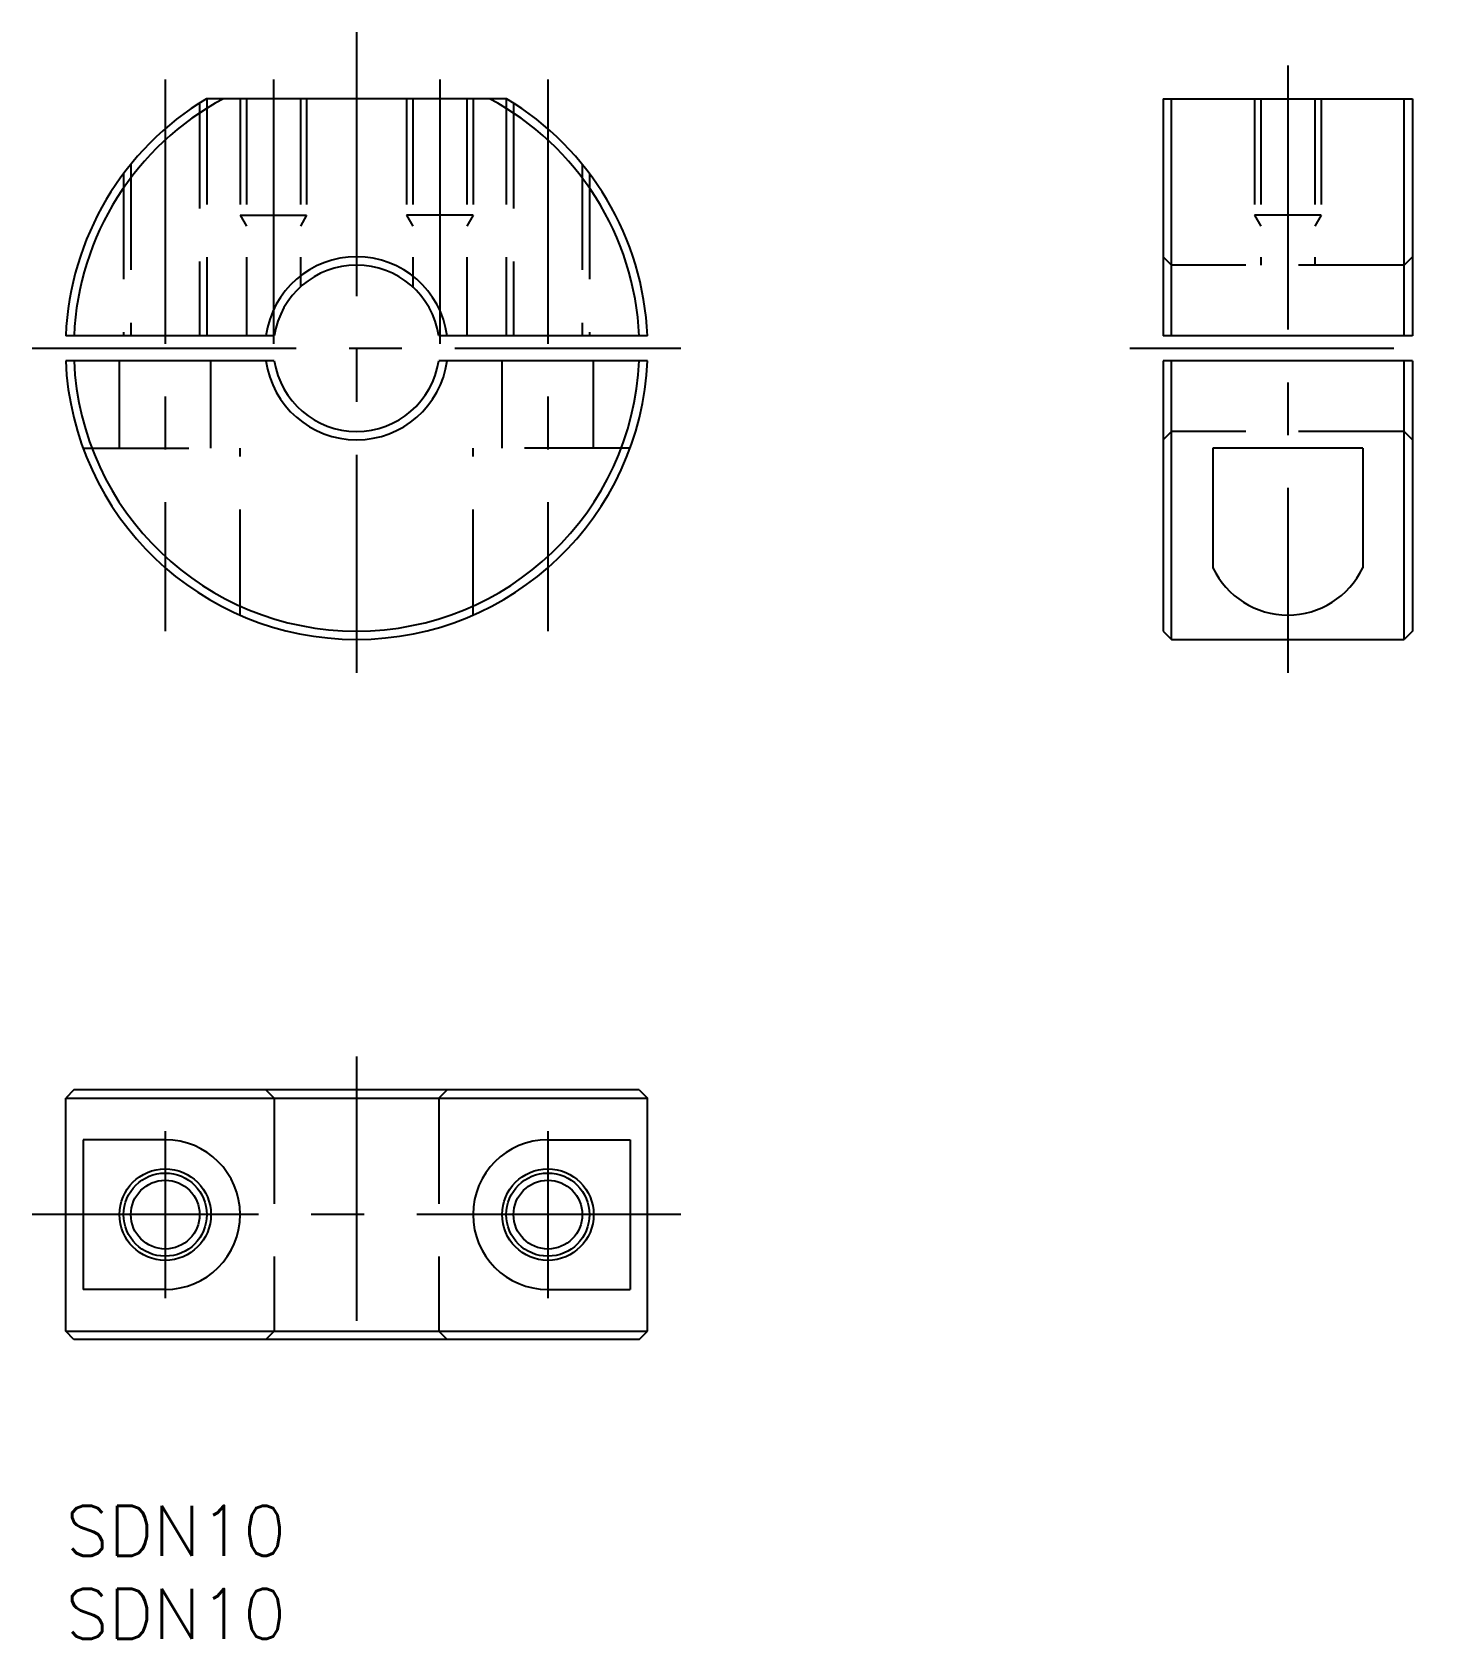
# Model space of a CAD drawing. Extents: x -2 to 83, y -8 to 88.6.
import ezdxf

# ---------------------------------------------------------------- set-up
doc = ezdxf.new("R2010")
doc.units = 0
doc.header["$LTSCALE"] = 0.5
doc.linetypes.add('CENTER', pattern=[50.8, 31.75, -6.35, 6.35, -6.35])
doc.linetypes.add('DASHED', pattern=[19.05, 12.7, -6.35])
for name, color, linetype in [('MSM_CENTER', 1, 'CENTER'), ('MSM_CONTINUOUS', 7, 'CONTINUOUS'), ('MSM_DASHED', 4, 'DASHED'), ('MSM_NARROW', 5, 'CONTINUOUS'), ('MSM_PART_NUMBER', 7, 'CONTINUOUS')]:
    doc.layers.add(name, color=color, linetype=linetype)
doc.styles.get("Standard").update_dxf_attribs({"font": 'txt.shx', "height": 3, "bigfont": 'bigfont.shx'})

# ---------------------------------------------------------------- blocks, each defined once
blk = doc.blocks.new('*U36')
at = {"layer": 'MSM_PART_NUMBER'}
blk.add_text('SDN10', height=3, dxfattribs=at).set_placement((0, -3))
blk = doc.blocks.new('*U37')
at = {"layer": 'MSM_PART_NUMBER'}
blk.add_text('SDN10', height=3, dxfattribs=at).set_placement((0, -8))

msp = doc.modelspace()

# ---------------------------------------------------------------- linework, layer by layer
at = {"layer": 'MSM_CENTER'}
for p, q in [((17.484, 88.574), (17.484, 50.074)), ((73.46, 86.574), (73.46, 50.074)), ((5.984, 85.718), (5.984, 52.574)), ((12.484, 85.718), (12.484, 69.155)), ((22.484, 85.718), (22.484, 69.155)), ((28.984, 85.718), (28.984, 52.574)), ((-2.016, 69.574), (36.984, 69.574)), ((63.96, 69.574), (82.96, 69.574)), ((17.484, 27), (17.484, 8)), ((5.984, 22.522), (5.984, 12.478)), ((28.984, 22.522), (28.984, 12.478)), ((36.984, 17.5), (-2.016, 17.5))]:
    msp.add_line(p, q, dxfattribs=at)
at = {"layer": 'MSM_CONTINUOUS'}
for p, q in [((26.498, 84.574), (8.47, 84.574)), ((65.96, 84.574), (65.96, 70.324)), ((65.96, 84.574), (80.96, 84.574)), ((66.46, 70.324), (66.46, 84.574)), ((80.46, 70.324), (80.46, 84.574)), ((80.96, 84.574), (80.96, 70.324)), ((12.54, 70.324), (0, 70.324)), ((34.968, 70.324), (22.427, 70.324)), ((80.96, 70.324), (65.96, 70.324)), ((12.54, 68.824), (0, 68.824)), ((34.968, 68.824), (22.427, 68.824)), ((65.96, 68.824), (65.96, 52.574)), ((80.96, 68.824), (65.96, 68.824)), ((66.46, 52.074), (66.46, 68.824)), ((80.46, 52.074), (80.46, 68.824)), ((80.96, 68.824), (80.96, 52.574)), ((77.96, 63.574), (68.96, 63.574)), ((68.96, 63.574), (68.96, 56.383)), ((77.96, 63.574), (77.96, 56.383)), ((65.96, 52.574), (66.46, 52.074)), ((80.96, 52.574), (80.46, 52.074)), ((66.46, 52.074), (80.46, 52.074)), ((0.5, 25), (0, 24.5)), ((0, 24.5), (34.968, 24.5)), ((0, 10.5), (0, 24.5)), ((34.467, 25), (0.5, 25)), ((34.467, 25), (34.968, 24.5)), ((34.968, 10.5), (34.968, 24.5)), ((1.045, 22), (1.045, 13)), ((5.984, 22), (1.045, 22)), ((28.984, 22), (33.923, 22)), ((33.923, 22), (33.923, 13)), ((5.984, 13), (1.045, 13)), ((28.984, 13), (33.923, 13)), ((0, 10.5), (34.968, 10.5)), ((0.5, 10), (0, 10.5)), ((34.467, 10), (0.5, 10)), ((34.467, 10), (34.968, 10.5))]:
    msp.add_line(p, q, dxfattribs=at)
for centre, radius in [((5.984, 17.5), 2.75), ((5.984, 17.5), 2.067), ((28.984, 17.5), 2.75), ((28.984, 17.5), 2.067)]:
    msp.add_circle(centre, radius, dxfattribs=at)
for centre, radius, start, end in [((17.484, 69.574), 17.5, 121.00272, 177.54371), ((17.484, 69.574), 17, 118.07249, 177.47142), ((17.484, 69.574), 17, 2.52858, 61.92751), ((17.484, 69.574), 17.5, 2.45629, 58.99728), ((17.484, 69.574), 5.5, 7.83748, 172.16252), ((17.484, 69.574), 5, 8.62693, 171.37307), ((17.484, 69.574), 17.5, 182.45629, 357.54371), ((17.484, 69.574), 17, 182.52858, 357.47142), ((17.484, 69.574), 5.5, 187.83748, 352.16252), ((17.484, 69.574), 5, 188.62693, 351.37307), ((73.46, 58.514), 4.979, 205.33949, 334.66051), ((5.984, 17.5), 4.5, 270, 90), ((28.984, 17.5), 4.5, 90, 270)]:
    msp.add_arc(centre, radius, start, end, dxfattribs=at)
at = {"layer": 'MSM_DASHED'}
for p, q in [((8.051, 84.314), (8.051, 70.324)), ((8.484, 84.574), (8.484, 70.324)), ((10.484, 84.574), (10.484, 77.574)), ((10.863, 84.574), (10.863, 70.324)), ((14.105, 84.574), (14.105, 73.26)), ((14.484, 84.574), (14.484, 77.574)), ((20.484, 84.574), (20.484, 77.574)), ((20.863, 84.574), (20.863, 73.26)), ((24.105, 84.574), (24.105, 70.324)), ((24.484, 84.574), (24.484, 77.574)), ((26.484, 84.574), (26.484, 70.324)), ((26.917, 84.314), (26.917, 70.324)), ((71.46, 84.574), (71.46, 77.574)), ((71.839, 84.574), (71.839, 74.574)), ((75.081, 84.574), (75.081, 74.574)), ((75.46, 84.574), (75.46, 77.574)), ((3.917, 80.628), (3.917, 70.324)), ((31.051, 80.628), (31.051, 70.324)), ((3.484, 80.074), (3.484, 70.324)), ((31.484, 80.074), (31.484, 70.324)), ((10.484, 77.574), (14.484, 77.574)), ((10.484, 77.574), (10.863, 76.918)), ((14.484, 77.574), (14.105, 76.918)), ((24.484, 77.574), (20.484, 77.574)), ((20.484, 77.574), (20.863, 76.918)), ((24.484, 77.574), (24.105, 76.918)), ((75.46, 77.574), (71.46, 77.574)), ((71.46, 77.574), (71.839, 76.918)), ((75.46, 77.574), (75.081, 76.918)), ((66.46, 74.574), (65.96, 75.074)), ((80.46, 74.574), (66.46, 74.574)), ((80.46, 74.574), (80.96, 75.074)), ((3.234, 63.574), (3.234, 68.824)), ((8.734, 63.574), (8.734, 68.824)), ((26.234, 63.574), (26.234, 68.824)), ((31.734, 63.574), (31.734, 68.824)), ((66.46, 64.574), (65.96, 64.074)), ((80.46, 64.574), (66.46, 64.574)), ((80.46, 64.574), (80.96, 64.074)), ((1.045, 63.574), (10.484, 63.574)), ((10.484, 53.535), (10.484, 63.574)), ((24.484, 53.535), (24.484, 63.574)), ((33.923, 63.574), (24.484, 63.574)), ((12.035, 25), (12.54, 24.5)), ((12.54, 24.5), (12.54, 10.5)), ((22.933, 25), (22.427, 24.5)), ((22.427, 24.5), (22.427, 10.5)), ((12.035, 10), (12.54, 10.5)), ((22.933, 10), (22.427, 10.5))]:
    msp.add_line(p, q, dxfattribs=at)
at = {"layer": 'MSM_NARROW'}
for centre in [(5.984, 17.5), (28.984, 17.5)]:
    msp.add_circle(centre, 2.5, dxfattribs=at)

# ---------------------------------------------------------------- block references
at = {"layer": 'MSM_CONTINUOUS'}
for name in ['*U36', '*U37']:
    msp.add_blockref(name, (0, 0), dxfattribs=at)

doc.saveas('drawing.dxf')
